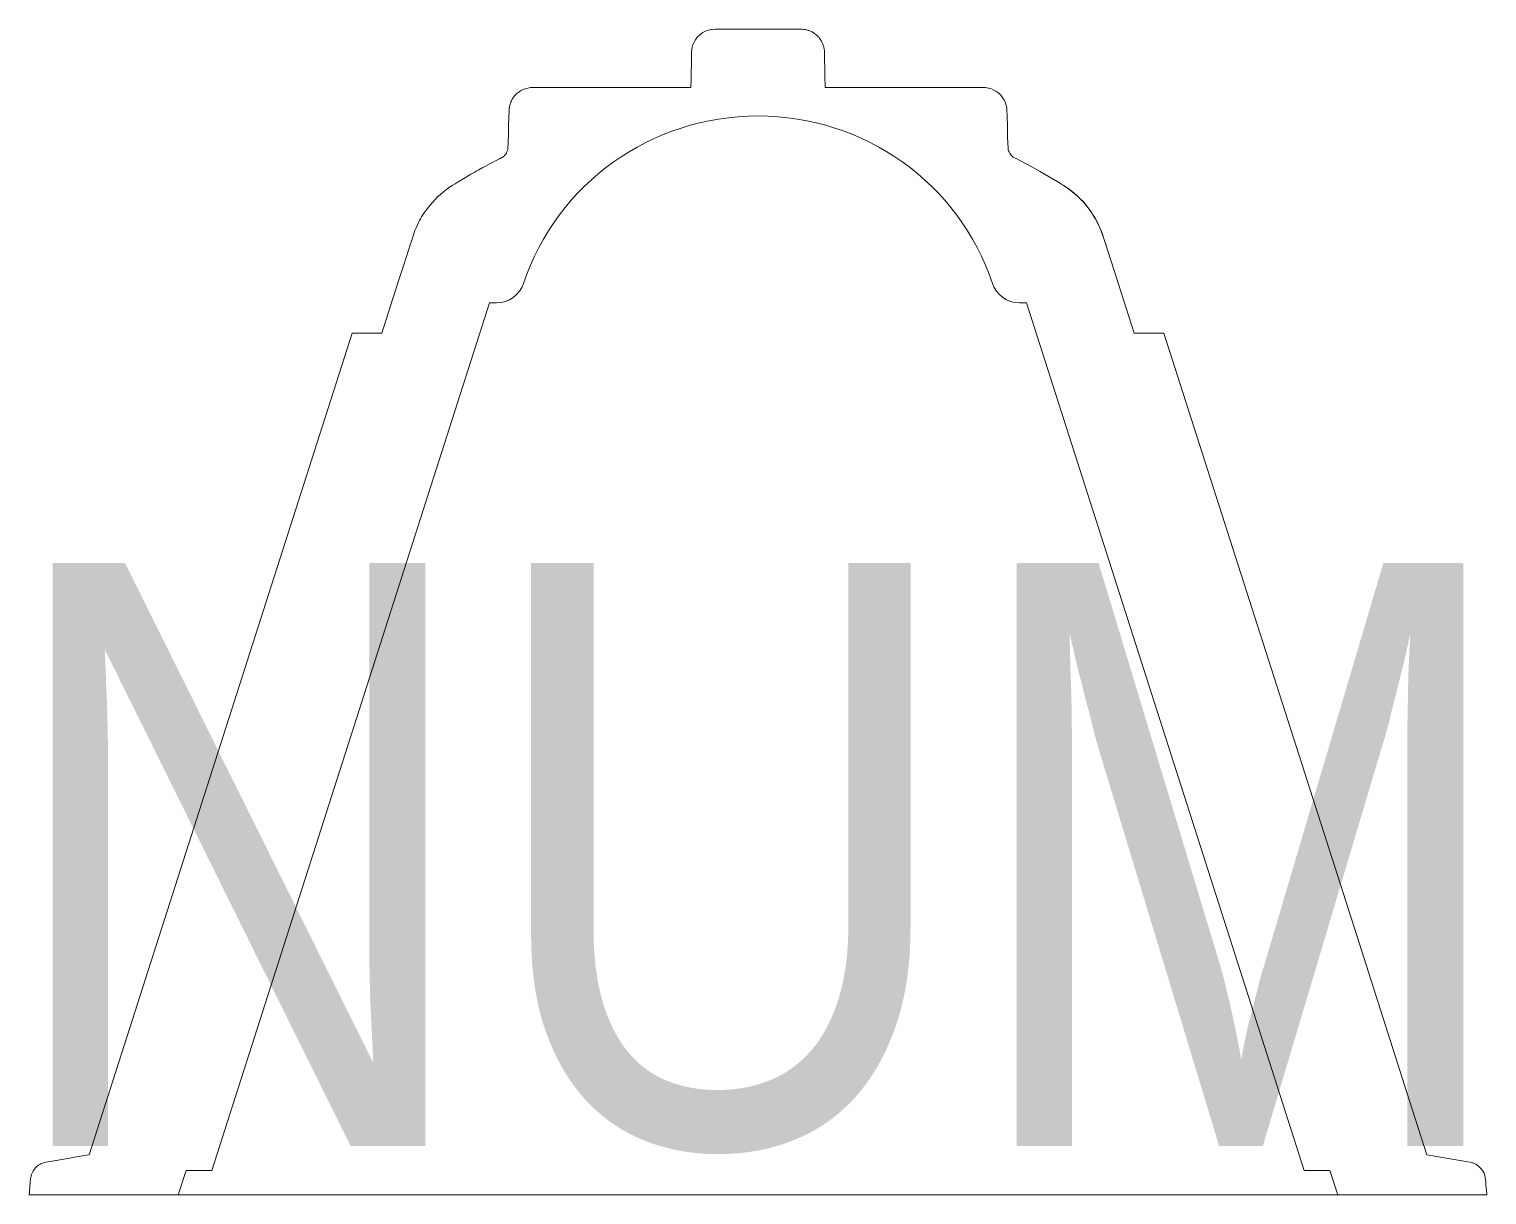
# Model space of a CAD drawing. Header units: inches. Extents: x 0 to 15, y 0 to 12.
import ezdxf
from ezdxf.enums import TextEntityAlignment as Align

# ---------------------------------------------------------------- set-up
doc = ezdxf.new("R2010")
doc.units = ezdxf.units.IN
doc.header["$MEASUREMENT"] = 0
doc.layers.add('SEPTICAD', color=7, linetype='Continuous')
doc.styles.add('SEPTICAD', font='ARIALN.TTF')

msp = doc.modelspace()

# ---------------------------------------------------------------- linework, layer by layer
at = {"layer": 'SEPTICAD', "linetype": 'Continuous', "lineweight": 15}
for p, q in [((1.88, 0.25), (4.737, 9.183)), ((4.737, 9.183), (4.81, 9.183)), ((10.263, 9.183), (10.19, 9.183)), ((13.12, 0.25), (10.263, 9.183)), ((1.614, 0.25), (1.534, 0)), ((1.614, 0.25), (1.88, 0.25)), ((13.386, 0.25), (13.12, 0.25)), ((13.386, 0.25), (13.466, 0))]:
    msp.add_line(p, q, dxfattribs=at)
msp.add_lwpolyline([(10.066, 11.04), (10.065, 11.069), (10.063, 11.118), (10.061, 11.159), (10.06, 11.185), (10.053, 11.218), (10.043, 11.248), (10.032, 11.272), (10.014, 11.3), (9.998, 11.32), (9.98, 11.337), (9.967, 11.348), (9.947, 11.362), (9.928, 11.373), (9.903, 11.384), (9.879, 11.391), (9.869, 11.393), (9.842, 11.398), (9.817, 11.399), (9.759, 11.399), (8.19, 11.399), (8.188, 11.515), (8.184, 11.764), (8.183, 11.776), (8.181, 11.799), (8.179, 11.807), (8.177, 11.816), (8.174, 11.827), (8.171, 11.836), (8.165, 11.851), (8.162, 11.859), (8.158, 11.867), (8.154, 11.875), (8.148, 11.885), (8.142, 11.894), (8.134, 11.905), (8.128, 11.913), (8.12, 11.922), (8.115, 11.927), (8.109, 11.933), (8.103, 11.939), (8.094, 11.946), (8.084, 11.953), (8.077, 11.958), (8.068, 11.964), (8.062, 11.968), (8.056, 11.971), (8.048, 11.975), (8.04, 11.979), (8.033, 11.982), (8.025, 11.985), (8.019, 11.987), (8.008, 11.99), (8, 11.993), (7.994, 11.994), (7.986, 11.996), (7.977, 11.997), (7.969, 11.998), (7.954, 12), (7.948, 12), (7.856, 12), (7.06, 12), (7.03, 11.998), (7.017, 11.996), (6.99, 11.99), (6.968, 11.982), (6.952, 11.975), (6.931, 11.964), (6.917, 11.954), (6.898, 11.939), (6.879, 11.92), (6.863, 11.901), (6.852, 11.885), (6.842, 11.867), (6.831, 11.842), (6.823, 11.816), (6.818, 11.789), (6.816, 11.764), (6.816, 11.734), (6.815, 11.701), (6.815, 11.685), (6.814, 11.657), (6.814, 11.633), (6.813, 11.569), (6.812, 11.513), (6.811, 11.46), (6.81, 11.427), (6.81, 11.399), (6.212, 11.399), (5.752, 11.399), (5.46, 11.399), (5.254, 11.399), (5.183, 11.399), (5.169, 11.399), (5.157, 11.398), (5.145, 11.396), (5.131, 11.394), (5.117, 11.39), (5.106, 11.387), (5.091, 11.381), (5.084, 11.378), (5.071, 11.372), (5.062, 11.367), (5.053, 11.362), (5.042, 11.355), (5.035, 11.349), (5.023, 11.34), (5.016, 11.334), (5.006, 11.324), (4.996, 11.313), (4.988, 11.303), (4.977, 11.288), (4.972, 11.279), (4.968, 11.272), (4.963, 11.262), (4.958, 11.251), (4.955, 11.245), (4.952, 11.236), (4.95, 11.229), (4.947, 11.219), (4.945, 11.211), (4.943, 11.204), (4.942, 11.193), (4.941, 11.189), (4.94, 11.176), (4.939, 11.17), (4.939, 11.163), (4.938, 11.147), (4.938, 11.137), (4.937, 11.121), (4.937, 11.113), (4.936, 11.101), (4.935, 11.063), (4.934, 11.04), (4.932, 10.903), (4.93, 10.856), (4.929, 10.824), (4.928, 10.809), (4.927, 10.789), (4.927, 10.777), (4.925, 10.764), (4.923, 10.752), (4.92, 10.744), (4.917, 10.736), (4.912, 10.725), (4.908, 10.719), (4.905, 10.714), (4.902, 10.71), (4.899, 10.706), (4.895, 10.702), (4.891, 10.698), (4.888, 10.694), (4.882, 10.689), (4.878, 10.687), (4.874, 10.684), (4.871, 10.682), (4.86, 10.676), (4.857, 10.674), (4.854, 10.672), (4.851, 10.671), (4.84, 10.665), (4.834, 10.662), (4.826, 10.658), (4.668, 10.575), (4.627, 10.552), (4.6, 10.537), (4.58, 10.525), (4.546, 10.506), (4.519, 10.49), (4.491, 10.474), (4.457, 10.453), (4.415, 10.427), (4.384, 10.409), (4.353, 10.389), (4.327, 10.372), (4.298, 10.351), (4.265, 10.326), (4.228, 10.295), (4.199, 10.269), (4.178, 10.247), (4.15, 10.217), (4.122, 10.185), (4.086, 10.138), (4.064, 10.108), (4.051, 10.087), (4.039, 10.068), (4.027, 10.047), (4.018, 10.03), (4.007, 10.009), (3.996, 9.987), (3.982, 9.956), (3.97, 9.927), (3.955, 9.884), (3.937, 9.828), (3.921, 9.779), (3.904, 9.725), (3.855, 9.573), (3.809, 9.43), (3.72, 9.152), (3.63, 8.871), (3.323, 8.871), (0.618, 0.413), (0.505, 0.394), (0.377, 0.371), (0.237, 0.347), (0.175, 0.336), (0.159, 0.333), (0.149, 0.33), (0.129, 0.322), (0.12, 0.318), (0.109, 0.312), (0.096, 0.304), (0.084, 0.295), (0.068, 0.28), (0.052, 0.261), (0.04, 0.243), (0.033, 0.23), (0.025, 0.211), (0.019, 0.192), (0.015, 0.164), (0.008, 0.089), (0.003, 0.031), (0, 0), (15, 0), (14.995, 0.052), (14.991, 0.099), (14.988, 0.133), (14.984, 0.177), (14.979, 0.199), (14.975, 0.211), (14.971, 0.222), (14.962, 0.24), (14.956, 0.25), (14.945, 0.265), (14.929, 0.283), (14.914, 0.297), (14.9, 0.307), (14.885, 0.315), (14.87, 0.323), (14.856, 0.328), (14.847, 0.331), (14.831, 0.335), (14.806, 0.34), (14.382, 0.413), (14.205, 0.968), (13.661, 2.669), (11.677, 8.871), (11.37, 8.871), (11.133, 9.612), (11.068, 9.815), (11.029, 9.93), (11.004, 9.987), (10.97, 10.051), (10.931, 10.114), (10.899, 10.159), (10.847, 10.221), (10.788, 10.28), (10.694, 10.357), (10.601, 10.418), (10.497, 10.481), (10.397, 10.539), (10.325, 10.579), (10.266, 10.61), (10.195, 10.647), (10.163, 10.664), (10.14, 10.676), (10.127, 10.683), (10.116, 10.692), (10.105, 10.702), (10.097, 10.712), (10.09, 10.723), (10.083, 10.736), (10.078, 10.749), (10.076, 10.759), (10.073, 10.777), (10.069, 10.885), (10.067, 10.912)], close=True, dxfattribs=at)
for centre, major_axis, start_param, end_param in [((7.5, 8.606), (2.537, 0), 0.315705, 2.825888), ((10.12, 9.58), (0.976, 0), 0.305433, 1.000146), ((4.81, 9.472), (0.293, 0), 4.712389, 5.967629), ((10.19, 9.472), (0.293, 0), 3.457149, 4.712389)]:
    msp.add_ellipse(centre, major_axis=major_axis, ratio=0.985653, start_param=start_param, end_param=end_param, dxfattribs=at)

# ---------------------------------------------------------------- texts
at = {"layer": 'SEPTICAD', "style": 'SEPTICAD'}
msp.add_attdef('NUM', text='#', height=6, dxfattribs=at).set_placement((7.5, -1.296), align=Align.BOTTOM_CENTER)

doc.saveas('drawing.dxf')
